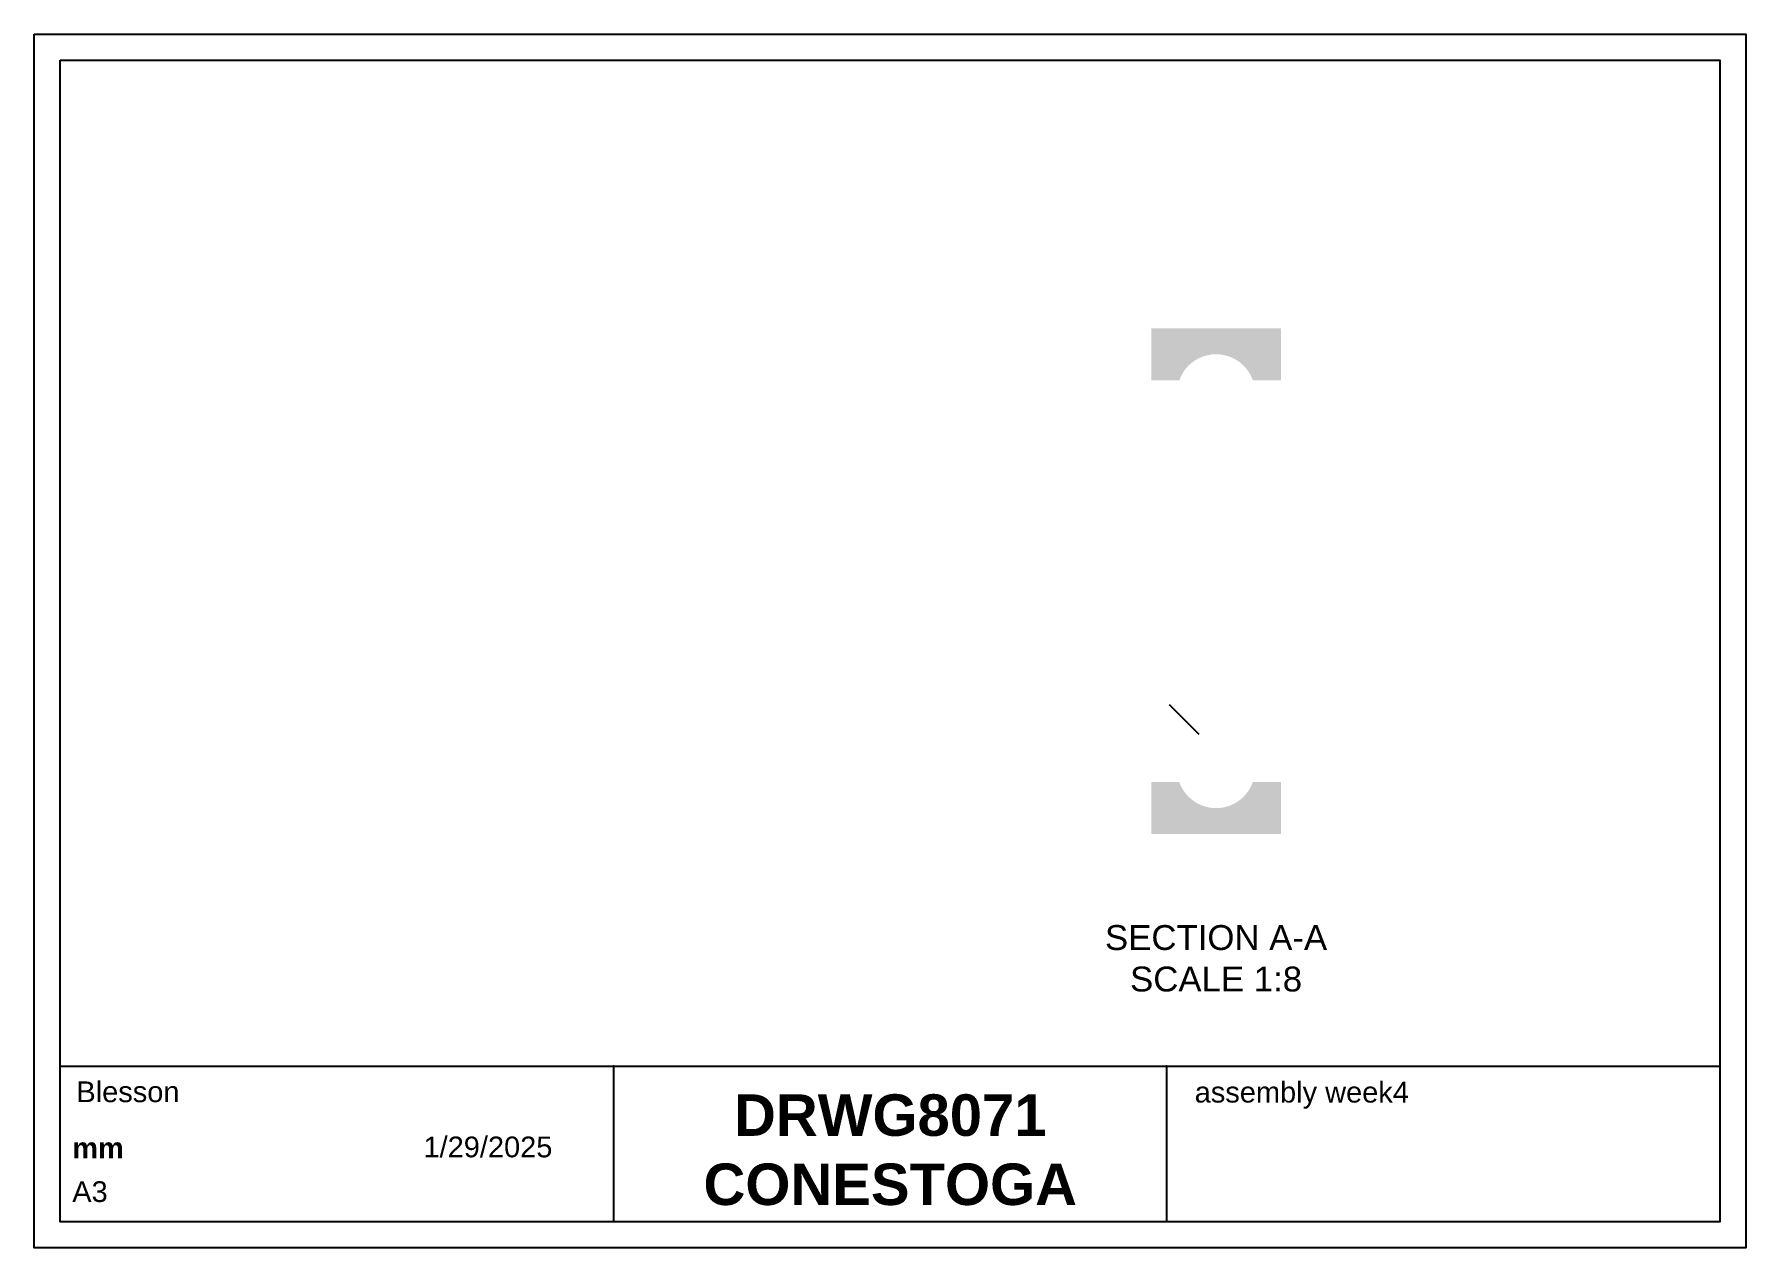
# Paper-space layout 'Layout1' of a CAD drawing. Header units: millimetres, sheet in inches. Extents: x 0.8 to 17.3, y 0.9 to 12.6.
import ezdxf

# ---------------------------------------------------------------- set-up
doc = ezdxf.new("R2010")
doc.units = ezdxf.units.MM
doc.layers.add('MD_Annotation', color=7, linetype='Continuous', lineweight=25)
doc.layers.add('MD_Hatching', color=7, linetype='Continuous', lineweight=25)
doc.styles.get("Standard").update_dxf_attribs({"font": 'arial.ttf'})

psp = doc.layouts.get("Layout1")

# ---------------------------------------------------------------- hatches: boundary and pattern name
at = {"layer": 'MD_Hatching'}
h = psp.add_hatch(color=0, dxfattribs=at)
edge = h.paths.add_edge_path(flags=0)
edge.add_line((11.606, 9.812), (11.606, 9.312))
edge.add_line((11.606, 9.312), (11.877, 9.312))
edge.add_ellipse((12.231, 9.187), major_axis=(0.125, 0.354), ratio=1, start_angle=-51.0576, end_angle=90, ccw=False)
edge.add_line((12.585, 9.312), (12.856, 9.312))
edge.add_line((12.856, 9.312), (12.856, 9.812))
edge.add_line((12.856, 9.812), (11.606, 9.812))
edge = h.paths.add_edge_path(flags=0)
edge.add_line((11.606, 5.437), (11.606, 4.937))
edge.add_line((11.606, 4.937), (12.856, 4.937))
edge.add_line((12.856, 4.937), (12.856, 5.437))
edge.add_line((12.856, 5.437), (12.585, 5.437))
edge.add_ellipse((12.231, 5.562), major_axis=(-0.125, -0.354), ratio=1, start_angle=-51.0576, end_angle=90, ccw=False)
edge.add_line((11.877, 5.437), (11.606, 5.437))
h = psp.add_hatch(dxfattribs=at)
h.set_pattern_fill('ANSI31', color=256, angle=15, style=0)
edge = h.paths.add_edge_path(flags=0)
edge.add_ellipse((12.231, 9.187), major_axis=(0, 0.313), ratio=1, start_angle=0, end_angle=360)
h = psp.add_hatch(dxfattribs=at)
h.set_pattern_fill('ANSI31', color=256, angle=90, style=0)
edge = h.paths.add_edge_path(flags=0)
edge.add_line((11.606, 9.062), (11.606, 8.562))
edge.add_line((11.606, 8.562), (12.856, 8.562))
edge.add_line((12.856, 8.562), (12.856, 9.062))
edge.add_line((12.856, 9.062), (12.585, 9.062))
edge.add_ellipse((12.231, 9.187), major_axis=(-0.125, -0.354), ratio=1, start_angle=-51.0576, end_angle=90, ccw=False)
edge.add_line((11.877, 9.062), (11.606, 9.062))
edge = h.paths.add_edge_path(flags=0)
edge.add_line((11.606, 6.187), (11.606, 5.687))
edge.add_line((11.606, 5.687), (11.877, 5.687))
edge.add_ellipse((12.231, 5.562), major_axis=(0.125, 0.354), ratio=1, start_angle=-51.0576, end_angle=90, ccw=False)
edge.add_line((12.585, 5.687), (12.856, 5.687))
edge.add_line((12.856, 5.687), (12.856, 6.187))
edge.add_line((12.856, 6.187), (11.606, 6.187))
h = psp.add_hatch(dxfattribs=at)
h.set_pattern_fill('ANSI31', color=256, angle=75, style=0)
edge = h.paths.add_edge_path(flags=0)
edge.add_ellipse((12.231, 5.562), major_axis=(0, -0.313), ratio=1, start_angle=0, end_angle=360)

# ---------------------------------------------------------------- linework, layer by layer
for p, q in [((1.087, 2.698), (17.087, 2.698)), ((6.421, 2.698), (6.421, 1.198)), ((11.754, 2.698), (11.754, 1.198))]:
    psp.add_line(p, q)
for points in [[(0.837, 12.648), (17.337, 12.648), (17.337, 0.948), (0.837, 0.948)], [(1.087, 12.398), (17.087, 12.398), (17.087, 1.198), (1.087, 1.198)]]:
    psp.add_lwpolyline(points, close=True)
for p in [(6.421, 2.698), (11.754, 2.698)]:
    psp.add_point(p)

# ---------------------------------------------------------------- texts
at = {"attachment_point": 1}
for s, width, insert, char_height in [('Blesson', 4.69665, (1.244, 2.552), 0.2), ('assembly week4', 4.74253, (12.025, 2.548), 0.2), ('\\pxqc;{\\fArial|b1|i0|c0|p34;DRWG8071\\PCONESTOGA}', 5.00173, (6.589, 2.427), 0.4), ('1/29/2025', 1.6488, (4.59, 2.02), 0.2), ('{\\fArial|b1|i0|c0|p34;mm}', 1.65598, (1.204, 2.01), 0.2), ('A3', 4.98771, (1.204, 1.589), 0.2)]:
    psp.add_mtext_dynamic_manual_height_columns(s, width=width, gutter_width=1, heights=[0], dxfattribs=dict(at, insert=insert, char_height=char_height))
at = {"layer": 'MD_Annotation', "insert": (12.231, 4.059), "char_height": 0.24, "width": 2.24824, "attachment_point": 2}
psp.add_mtext('SECTION A-A\\PSCALE 1:8', dxfattribs=at)

doc.saveas('drawing.dxf')
